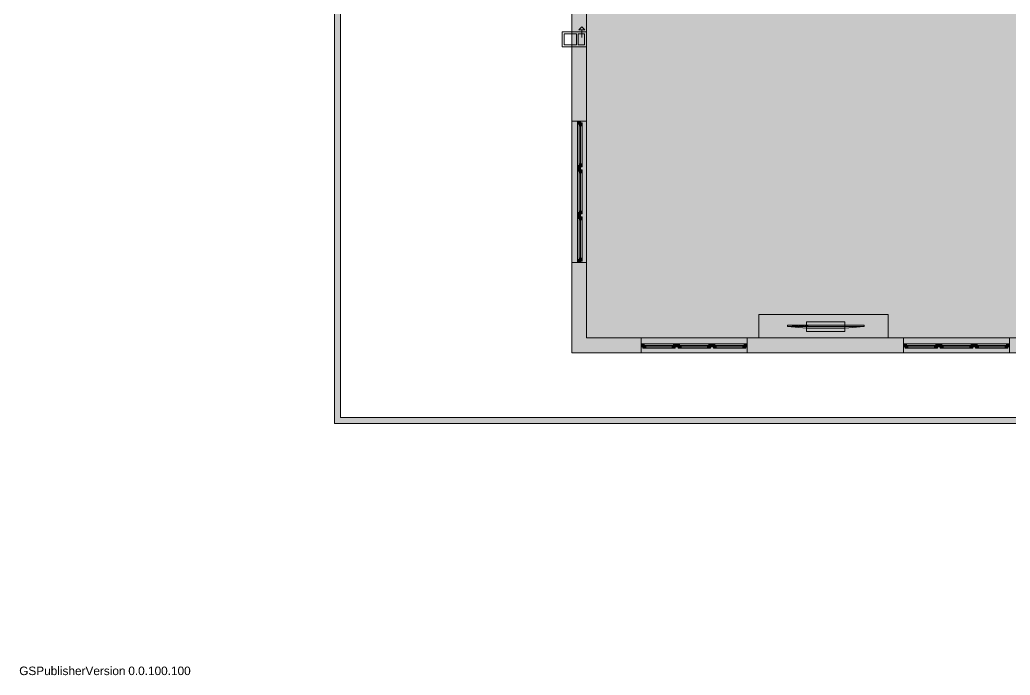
# Model space of a CAD drawing. Header units: centimetres. Extents: x -2733 to 2483, y -2206 to 1504.
# Drawn here: x -2733 to -1049, y -2206 to -1092 of the extents above; entities that cross this region are included whole.
import ezdxf

# ---------------------------------------------------------------- set-up
doc = ezdxf.new("R2010")
doc.units = ezdxf.units.CM
for name, color, linetype, lineweight, true_color in [('kufiri i objektit', 7, 'Continuous', 0, 0xb36d4d), ('PDF_2D Drafting - General', 7, 'Continuous', 0, 0x7f7f7f), ('PDF_Equipment', 7, 'Continuous', 0, 0x6a6a6a), ('PDF_Muret', 7, 'Continuous', 0, 0x7f7f7f), ('PDF_Text', 7, 'Continuous', 0, 0xffffff)]:
    doc.layers.add(name, color=color, linetype=linetype, lineweight=lineweight, true_color=true_color)
doc.layers.add('ndarjet-njesite', color=1, linetype='Continuous', lineweight=0)
doc.layers.add('PDF_Oxhaqet', color=7, linetype='Continuous', lineweight=0)
doc.styles.add('PDF Arial', font='arial.ttf')

msp = doc.modelspace()

# ---------------------------------------------------------------- hatches: boundary and pattern name
at = {"layer": 'PDF_2D Drafting - General', "true_color": 0xfafafa, "transparency": 33554559}
msp.add_hatch(color=7, dxfattribs=at).paths.add_polyline_path([(-561.7, -804.6), (-561.7, -817.1), (-561.7, -928.1), (296.4, -928.1), (296.4, -1657.8), (-1794.7, -1657.8), (-1794.7, -804.6)])
at = {"layer": 'PDF_Equipment', "true_color": 0xffffff, "transparency": 33554559}
msp.add_hatch(color=7, dxfattribs=at).paths.add_polyline_path([(-1297.6, -1610.8), (-1297.6, -1613.3), (-1330.2, -1615.9), (-1395.4, -1615.9), (-1428, -1613.3), (-1428, -1610.8)])
at = {"layer": 'PDF_Muret', "true_color": 0xffffff, "transparency": 33554559}
for points in [[(-1784.7, -1264.4), (-1779.7, -1264.4), (-1779.7, -1266.9), (-1782.2, -1266.9), (-1782.2, -1269.4), (-1784.7, -1269.4)], [(-1777.2, -1271.9), (-1777.2, -1336.9), (-1782.2, -1336.9), (-1782.2, -1339.4), (-1784.7, -1339.4), (-1784.7, -1269.4), (-1782.2, -1269.4), (-1782.2, -1271.9)], [(-1779.7, -1344.5), (-1784.7, -1344.5), (-1784.7, -1339.4), (-1782.2, -1339.4), (-1782.2, -1341.9), (-1779.7, -1341.9)], [(-1784.7, -1344.5), (-1779.7, -1344.5), (-1779.7, -1346.9), (-1782.2, -1346.9), (-1782.2, -1349.4), (-1784.7, -1349.4)], [(-1777.2, -1351.9), (-1777.2, -1417), (-1782.2, -1417), (-1782.2, -1419.4), (-1784.7, -1419.4), (-1784.7, -1349.4), (-1782.2, -1349.4), (-1782.2, -1351.9)], [(-1779.7, -1424.4), (-1784.7, -1424.4), (-1784.7, -1419.4), (-1782.2, -1419.4), (-1782.2, -1421.9), (-1779.7, -1421.9)], [(-1784.7, -1424.4), (-1779.7, -1424.4), (-1779.7, -1426.9), (-1782.2, -1426.9), (-1782.2, -1429.5), (-1784.7, -1429.5)], [(-1777.2, -1431.9), (-1777.2, -1496.9), (-1782.2, -1496.9), (-1782.2, -1499.5), (-1784.7, -1499.5), (-1784.7, -1429.5), (-1782.2, -1429.5), (-1782.2, -1431.9)], [(-1779.7, -1504.4), (-1784.7, -1504.4), (-1784.7, -1499.5), (-1782.2, -1499.5), (-1782.2, -1502), (-1779.7, -1502)], [(-1676.4, -1642.8), (-1671.4, -1642.8), (-1671.4, -1645.3), (-1673.9, -1645.3), (-1673.9, -1647.8), (-1676.4, -1647.8)], [(-1668.9, -1650.3), (-1668.9, -1645.3), (-1671.4, -1645.3), (-1671.4, -1642.8), (-1621.4, -1642.8), (-1621.4, -1645.3), (-1623.9, -1645.3), (-1623.9, -1650.3)], [(-1616.4, -1647.8), (-1618.9, -1647.8), (-1618.9, -1645.3), (-1621.4, -1645.3), (-1621.4, -1642.8), (-1616.4, -1642.8)], [(-1616.4, -1642.8), (-1611.4, -1642.8), (-1611.4, -1645.3), (-1613.9, -1645.3), (-1613.9, -1647.8), (-1616.4, -1647.8)], [(-1608.9, -1650.3), (-1608.9, -1645.3), (-1611.4, -1645.3), (-1611.4, -1642.8), (-1561.4, -1642.8), (-1561.4, -1645.3), (-1563.9, -1645.3), (-1563.9, -1650.3)], [(-1556.4, -1647.8), (-1558.9, -1647.8), (-1558.9, -1645.3), (-1561.4, -1645.3), (-1561.4, -1642.8), (-1556.4, -1642.8)], [(-1556.4, -1642.8), (-1551.4, -1642.8), (-1551.4, -1645.3), (-1553.9, -1645.3), (-1553.9, -1647.8), (-1556.4, -1647.8)], [(-1548.9, -1650.3), (-1548.9, -1645.3), (-1551.4, -1645.3), (-1551.4, -1642.8), (-1501.4, -1642.8), (-1501.4, -1645.3), (-1503.9, -1645.3), (-1503.9, -1650.3)], [(-1496.4, -1647.8), (-1498.9, -1647.8), (-1498.9, -1645.3), (-1501.4, -1645.3), (-1501.4, -1642.8), (-1496.4, -1642.8)], [(-1230.5, -1642.8), (-1225.5, -1642.8), (-1225.5, -1645.3), (-1228, -1645.3), (-1228, -1647.8), (-1230.5, -1647.8)], [(-1223, -1650.3), (-1223, -1645.3), (-1225.5, -1645.3), (-1225.5, -1642.8), (-1175.5, -1642.8), (-1175.5, -1645.3), (-1178, -1645.3), (-1178, -1650.3)], [(-1170.5, -1647.8), (-1173, -1647.8), (-1173, -1645.3), (-1175.5, -1645.3), (-1175.5, -1642.8), (-1170.5, -1642.8)], [(-1170.5, -1642.8), (-1165.5, -1642.8), (-1165.5, -1645.3), (-1168, -1645.3), (-1168, -1647.8), (-1170.5, -1647.8)], [(-1163, -1650.3), (-1163, -1645.3), (-1165.5, -1645.3), (-1165.5, -1642.8), (-1115.5, -1642.8), (-1115.5, -1645.3), (-1118, -1645.3), (-1118, -1650.3)], [(-1110.5, -1647.8), (-1113, -1647.8), (-1113, -1645.3), (-1115.5, -1645.3), (-1115.5, -1642.8), (-1110.5, -1642.8)], [(-1110.5, -1642.8), (-1105.5, -1642.8), (-1105.5, -1645.3), (-1108, -1645.3), (-1108, -1647.8), (-1110.5, -1647.8)], [(-1103, -1650.3), (-1103, -1645.3), (-1105.5, -1645.3), (-1105.5, -1642.8), (-1055.5, -1642.8), (-1055.5, -1645.3), (-1058, -1645.3), (-1058, -1650.3)], [(-1050.5, -1647.8), (-1053, -1647.8), (-1053, -1645.3), (-1055.5, -1645.3), (-1055.5, -1642.8), (-1050.5, -1642.8)]]:
    msp.add_hatch(color=7, dxfattribs=at).paths.add_polyline_path(points)

# ---------------------------------------------------------------- linework, layer by layer
at = {"layer": 'kufiri i objektit', "lineweight": 5}
msp.add_lwpolyline([(293.9, 39.3), (293.9, 122.7), (-2197.9, 122.7), (-2197.9, -1778), (2482.6, -1778), (2482.6, 1504), (532.4, 1504), (532.4, 39.3)], close=True, dxfattribs=at)
at = {"layer": 'ndarjet-njesite'}
msp.add_lwpolyline([(-561.7, -804.6), (-561.7, -817.1), (-561.7, -928.1), (296.4, -928.1), (296.4, -1657.8), (-1794.7, -1657.8), (-1794.7, -804.6), (-561.7, -804.6)], close=True, dxfattribs=at)
at = {"layer": 'PDF_2D Drafting - General', "lineweight": 9}
for points in [[(-1794.7, -804.6), (-1794.7, -1657.8)], [(-1256.5, -1592.8), (-1476.5, -1592.8)], [(-1476.5, -1592.8), (-1476.5, -1632.8)], [(-1256.5, -1632.8), (-1256.5, -1592.8)], [(-1476.5, -1632.8), (-1256.5, -1632.8)], [(-1794.7, -1657.8), (296.4, -1657.8)]]:
    msp.add_lwpolyline(points, dxfattribs=at)
at = {"layer": 'PDF_2D Drafting - General', "color": 7, "true_color": 0xffffff, "transparency": 33554559}
msp.add_solid([(-1476.5, -1592.8), (-1256.5, -1592.8), (-1476.5, -1632.8), (-1256.5, -1632.8)], dxfattribs=at)
at = {"layer": 'PDF_Equipment', "lineweight": 13}
for points in [[(-1428, -1610.8), (-1428, -1613.3)], [(-1297.6, -1610.8), (-1428, -1610.8)], [(-1428, -1613.3), (-1395.4, -1615.9)], [(-1297.6, -1613.3), (-1428, -1613.3)], [(-1419.3, -1611.8), (-1410.6, -1611.8)], [(-1419.3, -1612.5), (-1419.3, -1611.8)], [(-1410.6, -1612.5), (-1419.3, -1612.5)], [(-1410.6, -1611.8), (-1410.6, -1612.5)], [(-1408.4, -1611.8), (-1399.7, -1611.8)], [(-1408.4, -1612.5), (-1408.4, -1611.8)], [(-1399.7, -1612.5), (-1408.4, -1612.5)], [(-1399.7, -1611.8), (-1399.7, -1612.5)], [(-1397.5, -1611.8), (-1393.2, -1611.8)], [(-1397.5, -1612.5), (-1397.5, -1611.8)], [(-1393.2, -1612.5), (-1397.5, -1612.5)], [(-1395.4, -1605.2), (-1395.4, -1621.5)], [(-1330.2, -1605.2), (-1395.4, -1605.2)], [(-1395.4, -1615.9), (-1330.2, -1615.9)], [(-1393.2, -1611.8), (-1393.2, -1612.5)], [(-1330.2, -1621.5), (-1330.2, -1605.2)], [(-1330.2, -1615.9), (-1297.6, -1613.3)], [(-1297.6, -1613.3), (-1297.6, -1610.8)], [(-1395.4, -1621.5), (-1330.2, -1621.5)]]:
    msp.add_lwpolyline(points, dxfattribs=at)
at = {"layer": 'PDF_Equipment', "color": 7, "true_color": 0xffffff, "transparency": 33554559}
msp.add_solid([(-1330.2, -1605.2), (-1330.2, -1621.5), (-1395.4, -1605.2), (-1395.4, -1621.5)], dxfattribs=at)
at = {"layer": 'PDF_Muret', "color": 251, "lineweight": 5, "true_color": 0x6a6a6a}
for points in [[(-2187.9, -1768), (-2187.9, -817.1)], [(-1794.7, -1061.5), (-1794.7, -1264.4)], [(-1769.7, -1264.4), (-1769.7, -1061.5)], [(-1794.7, -1264.4), (-1784.7, -1264.4)], [(-1794.7, -1264.4), (-1784.7, -1264.4)], [(-1784.7, -1264.4), (-1779.7, -1264.4)], [(-1784.7, -1264.4), (-1779.7, -1264.4)], [(-1784.7, -1264.4), (-1779.7, -1264.4)], [(-1779.7, -1264.4), (-1769.7, -1264.4)], [(-1779.7, -1264.4), (-1769.7, -1264.4)], [(-1794.7, -1504.4), (-1784.7, -1504.4)], [(-1794.7, -1504.4), (-1794.7, -1657.8)], [(-1794.7, -1504.4), (-1784.7, -1504.4)], [(-1784.7, -1504.4), (-1779.7, -1504.4)], [(-1784.7, -1504.4), (-1779.7, -1504.4)], [(-1784.7, -1504.4), (-1779.7, -1504.4)], [(-1779.7, -1504.4), (-1769.7, -1504.4)], [(-1779.7, -1504.4), (-1769.7, -1504.4)], [(-1769.7, -1632.8), (-1769.7, -1504.4)], [(-1676.4, -1632.8), (-1769.7, -1632.8)], [(-1676.4, -1642.8), (-1676.4, -1632.8)], [(-1676.4, -1642.8), (-1676.4, -1632.8)], [(-1496.4, -1642.8), (-1496.4, -1632.8)], [(-1230.5, -1632.8), (-1496.4, -1632.8)], [(-1496.4, -1642.8), (-1496.4, -1632.8)], [(-1230.5, -1642.8), (-1230.5, -1632.8)], [(-1230.5, -1642.8), (-1230.5, -1632.8)], [(-1050.5, -1642.8), (-1050.5, -1632.8)], [(-986.2, -1632.8), (-1050.5, -1632.8)], [(-1050.5, -1642.8), (-1050.5, -1632.8)], [(-1676.4, -1647.8), (-1676.4, -1642.8)], [(-1676.4, -1647.8), (-1676.4, -1642.8)], [(-1676.4, -1647.8), (-1676.4, -1642.8)], [(-1676.4, -1657.8), (-1676.4, -1647.8)], [(-1676.4, -1657.8), (-1676.4, -1647.8)], [(-1496.4, -1647.8), (-1496.4, -1642.8)], [(-1496.4, -1647.8), (-1496.4, -1642.8)], [(-1496.4, -1647.8), (-1496.4, -1642.8)], [(-1496.4, -1657.8), (-1496.4, -1647.8)], [(-1496.4, -1657.8), (-1496.4, -1647.8)], [(-1230.5, -1647.8), (-1230.5, -1642.8)], [(-1230.5, -1647.8), (-1230.5, -1642.8)], [(-1230.5, -1647.8), (-1230.5, -1642.8)], [(-1230.5, -1657.8), (-1230.5, -1647.8)], [(-1230.5, -1657.8), (-1230.5, -1647.8)], [(-1050.5, -1647.8), (-1050.5, -1642.8)], [(-1050.5, -1647.8), (-1050.5, -1642.8)], [(-1050.5, -1647.8), (-1050.5, -1642.8)], [(-1050.5, -1657.8), (-1050.5, -1647.8)], [(-1050.5, -1657.8), (-1050.5, -1647.8)], [(-1794.7, -1657.8), (-1676.4, -1657.8)], [(-1496.4, -1657.8), (-1230.5, -1657.8)], [(-1050.5, -1657.8), (-820.7, -1657.8)], [(283.9, -1768), (-2187.9, -1768)]]:
    msp.add_lwpolyline(points, dxfattribs=at)
at = {"layer": 'PDF_Muret', "lineweight": 5}
for points in [[(-1794.7, -1504.4), (-1794.7, -1264.4)], [(-1784.7, -1264.4), (-1784.7, -1269.4)], [(-1784.7, -1269.4), (-1782.2, -1269.4)], [(-1784.7, -1269.4), (-1784.7, -1339.4)], [(-1782.2, -1269.4), (-1782.2, -1266.9)], [(-1782.2, -1266.9), (-1779.7, -1266.9)], [(-1782.2, -1266.9), (-1782.2, -1271.9)], [(-1777.2, -1266.9), (-1782.2, -1266.9)], [(-1782.2, -1271.9), (-1777.2, -1271.9)], [(-1782.2, -1271.9), (-1782.2, -1336.9)], [(-1779.7, -1266.9), (-1779.7, -1264.4)], [(-1779.7, -1336.9), (-1779.7, -1271.9)], [(-1777.2, -1271.9), (-1777.2, -1266.9)], [(-1777.2, -1336.9), (-1777.2, -1271.9)], [(-1777.2, -1336.9), (-1777.2, -1271.9)], [(-1769.7, -1504.4), (-1769.7, -1264.4)], [(-1782.2, -1339.4), (-1784.7, -1339.4)], [(-1784.7, -1339.4), (-1784.7, -1344.5)], [(-1784.7, -1344.5), (-1784.7, -1349.4)], [(-1777.2, -1336.9), (-1782.2, -1336.9)], [(-1782.2, -1336.9), (-1782.2, -1341.9)], [(-1782.2, -1341.9), (-1782.2, -1339.4)], [(-1779.7, -1341.9), (-1782.2, -1341.9)], [(-1782.2, -1341.9), (-1777.2, -1341.9)], [(-1782.2, -1349.4), (-1782.2, -1346.9)], [(-1782.2, -1346.9), (-1779.7, -1346.9)], [(-1782.2, -1346.9), (-1782.2, -1351.9)], [(-1777.2, -1346.9), (-1782.2, -1346.9)], [(-1779.7, -1344.5), (-1779.7, -1341.9)], [(-1779.7, -1346.9), (-1779.7, -1344.5)], [(-1777.2, -1341.9), (-1777.2, -1336.9)], [(-1777.2, -1351.9), (-1777.2, -1346.9)], [(-1784.7, -1349.4), (-1782.2, -1349.4)], [(-1784.7, -1349.4), (-1784.7, -1419.4)], [(-1782.2, -1351.9), (-1777.2, -1351.9)], [(-1782.2, -1351.9), (-1782.2, -1417)], [(-1779.7, -1417), (-1779.7, -1351.9)], [(-1777.2, -1417), (-1777.2, -1351.9)], [(-1777.2, -1417), (-1777.2, -1351.9)], [(-1782.2, -1419.4), (-1784.7, -1419.4)], [(-1784.7, -1419.4), (-1784.7, -1424.4)], [(-1784.7, -1424.4), (-1784.7, -1429.5)], [(-1784.7, -1429.5), (-1782.2, -1429.5)], [(-1784.7, -1429.5), (-1784.7, -1499.5)], [(-1777.2, -1417), (-1782.2, -1417)], [(-1782.2, -1417), (-1782.2, -1421.9)], [(-1782.2, -1421.9), (-1782.2, -1419.4)], [(-1779.7, -1421.9), (-1782.2, -1421.9)], [(-1782.2, -1421.9), (-1777.2, -1421.9)], [(-1782.2, -1429.5), (-1782.2, -1426.9)], [(-1782.2, -1426.9), (-1779.7, -1426.9)], [(-1782.2, -1426.9), (-1782.2, -1431.9)], [(-1777.2, -1426.9), (-1782.2, -1426.9)], [(-1779.7, -1424.4), (-1779.7, -1421.9)], [(-1779.7, -1426.9), (-1779.7, -1424.4)], [(-1777.2, -1421.9), (-1777.2, -1417)], [(-1777.2, -1431.9), (-1777.2, -1426.9)], [(-1782.2, -1431.9), (-1777.2, -1431.9)], [(-1782.2, -1431.9), (-1782.2, -1496.9)], [(-1779.7, -1496.9), (-1779.7, -1431.9)], [(-1777.2, -1496.9), (-1777.2, -1431.9)], [(-1777.2, -1496.9), (-1777.2, -1431.9)], [(-1777.2, -1496.9), (-1782.2, -1496.9)], [(-1782.2, -1496.9), (-1782.2, -1502)], [(-1777.2, -1502), (-1777.2, -1496.9)], [(-1782.2, -1499.5), (-1784.7, -1499.5)], [(-1784.7, -1499.5), (-1784.7, -1504.4)], [(-1782.2, -1502), (-1782.2, -1499.5)], [(-1779.7, -1502), (-1782.2, -1502)], [(-1782.2, -1502), (-1777.2, -1502)], [(-1779.7, -1504.4), (-1779.7, -1502)], [(-1496.4, -1632.8), (-1676.4, -1632.8)], [(-1050.5, -1632.8), (-1230.5, -1632.8)], [(-1676.4, -1642.8), (-1671.4, -1642.8)], [(-1673.9, -1647.8), (-1676.4, -1647.8)], [(-1671.4, -1645.3), (-1673.9, -1645.3)], [(-1673.9, -1645.3), (-1673.9, -1647.8)], [(-1673.9, -1645.3), (-1668.9, -1645.3)], [(-1673.9, -1650.3), (-1673.9, -1645.3)], [(-1671.4, -1642.8), (-1671.4, -1645.3)], [(-1671.4, -1642.8), (-1621.4, -1642.8)], [(-1668.9, -1645.3), (-1668.9, -1650.3)], [(-1668.9, -1645.3), (-1623.9, -1645.3)], [(-1623.9, -1647.8), (-1668.9, -1647.8)], [(-1623.9, -1650.3), (-1623.9, -1645.3)], [(-1623.9, -1645.3), (-1618.9, -1645.3)], [(-1621.4, -1645.3), (-1621.4, -1642.8)], [(-1621.4, -1642.8), (-1616.4, -1642.8)], [(-1618.9, -1645.3), (-1621.4, -1645.3)], [(-1618.9, -1647.8), (-1618.9, -1645.3)], [(-1618.9, -1645.3), (-1618.9, -1650.3)], [(-1616.4, -1647.8), (-1618.9, -1647.8)], [(-1616.4, -1642.8), (-1611.4, -1642.8)], [(-1613.9, -1647.8), (-1616.4, -1647.8)], [(-1611.4, -1645.3), (-1613.9, -1645.3)], [(-1613.9, -1645.3), (-1613.9, -1647.8)], [(-1613.9, -1645.3), (-1608.9, -1645.3)], [(-1613.9, -1650.3), (-1613.9, -1645.3)], [(-1611.4, -1642.8), (-1611.4, -1645.3)], [(-1611.4, -1642.8), (-1561.4, -1642.8)], [(-1608.9, -1645.3), (-1608.9, -1650.3)], [(-1608.9, -1645.3), (-1563.9, -1645.3)], [(-1563.9, -1647.8), (-1608.9, -1647.8)], [(-1563.9, -1650.3), (-1563.9, -1645.3)], [(-1563.9, -1645.3), (-1558.9, -1645.3)], [(-1561.4, -1645.3), (-1561.4, -1642.8)], [(-1561.4, -1642.8), (-1556.4, -1642.8)], [(-1558.9, -1645.3), (-1561.4, -1645.3)], [(-1558.9, -1647.8), (-1558.9, -1645.3)], [(-1558.9, -1645.3), (-1558.9, -1650.3)], [(-1556.4, -1647.8), (-1558.9, -1647.8)], [(-1556.4, -1642.8), (-1551.4, -1642.8)], [(-1553.9, -1647.8), (-1556.4, -1647.8)], [(-1551.4, -1645.3), (-1553.9, -1645.3)], [(-1553.9, -1645.3), (-1553.9, -1647.8)], [(-1553.9, -1645.3), (-1548.9, -1645.3)], [(-1553.9, -1650.3), (-1553.9, -1645.3)], [(-1551.4, -1642.8), (-1551.4, -1645.3)], [(-1551.4, -1642.8), (-1501.4, -1642.8)], [(-1548.9, -1645.3), (-1548.9, -1650.3)], [(-1548.9, -1645.3), (-1503.9, -1645.3)], [(-1503.9, -1647.8), (-1548.9, -1647.8)], [(-1503.9, -1650.3), (-1503.9, -1645.3)], [(-1503.9, -1645.3), (-1498.9, -1645.3)], [(-1501.4, -1645.3), (-1501.4, -1642.8)], [(-1501.4, -1642.8), (-1496.4, -1642.8)], [(-1498.9, -1645.3), (-1501.4, -1645.3)], [(-1498.9, -1647.8), (-1498.9, -1645.3)], [(-1498.9, -1645.3), (-1498.9, -1650.3)], [(-1496.4, -1647.8), (-1498.9, -1647.8)], [(-1230.5, -1642.8), (-1225.5, -1642.8)], [(-1228, -1647.8), (-1230.5, -1647.8)], [(-1225.5, -1645.3), (-1228, -1645.3)], [(-1228, -1645.3), (-1228, -1647.8)], [(-1228, -1645.3), (-1223, -1645.3)], [(-1228, -1650.3), (-1228, -1645.3)], [(-1225.5, -1642.8), (-1225.5, -1645.3)], [(-1225.5, -1642.8), (-1175.5, -1642.8)], [(-1223, -1645.3), (-1223, -1650.3)], [(-1223, -1645.3), (-1178, -1645.3)], [(-1178, -1647.8), (-1223, -1647.8)], [(-1178, -1650.3), (-1178, -1645.3)], [(-1178, -1645.3), (-1173, -1645.3)], [(-1175.5, -1645.3), (-1175.5, -1642.8)], [(-1175.5, -1642.8), (-1170.5, -1642.8)], [(-1173, -1645.3), (-1175.5, -1645.3)], [(-1173, -1647.8), (-1173, -1645.3)], [(-1173, -1645.3), (-1173, -1650.3)], [(-1170.5, -1647.8), (-1173, -1647.8)], [(-1170.5, -1642.8), (-1165.5, -1642.8)], [(-1168, -1647.8), (-1170.5, -1647.8)], [(-1165.5, -1645.3), (-1168, -1645.3)], [(-1168, -1645.3), (-1168, -1647.8)], [(-1168, -1645.3), (-1163, -1645.3)], [(-1168, -1650.3), (-1168, -1645.3)], [(-1165.5, -1642.8), (-1165.5, -1645.3)], [(-1165.5, -1642.8), (-1115.5, -1642.8)], [(-1163, -1645.3), (-1163, -1650.3)], [(-1163, -1645.3), (-1118, -1645.3)], [(-1118, -1647.8), (-1163, -1647.8)], [(-1118, -1650.3), (-1118, -1645.3)], [(-1118, -1645.3), (-1113, -1645.3)], [(-1115.5, -1645.3), (-1115.5, -1642.8)], [(-1115.5, -1642.8), (-1110.5, -1642.8)], [(-1113, -1645.3), (-1115.5, -1645.3)], [(-1113, -1647.8), (-1113, -1645.3)], [(-1113, -1645.3), (-1113, -1650.3)], [(-1110.5, -1647.8), (-1113, -1647.8)], [(-1110.5, -1642.8), (-1105.5, -1642.8)], [(-1108, -1647.8), (-1110.5, -1647.8)], [(-1105.5, -1645.3), (-1108, -1645.3)], [(-1108, -1645.3), (-1108, -1647.8)], [(-1108, -1645.3), (-1103, -1645.3)], [(-1108, -1650.3), (-1108, -1645.3)], [(-1105.5, -1642.8), (-1105.5, -1645.3)], [(-1105.5, -1642.8), (-1055.5, -1642.8)], [(-1103, -1645.3), (-1103, -1650.3)], [(-1103, -1645.3), (-1058, -1645.3)], [(-1058, -1647.8), (-1103, -1647.8)], [(-1058, -1650.3), (-1058, -1645.3)], [(-1058, -1645.3), (-1053, -1645.3)], [(-1055.5, -1645.3), (-1055.5, -1642.8)], [(-1055.5, -1642.8), (-1050.5, -1642.8)], [(-1053, -1645.3), (-1055.5, -1645.3)], [(-1053, -1647.8), (-1053, -1645.3)], [(-1053, -1645.3), (-1053, -1650.3)], [(-1050.5, -1647.8), (-1053, -1647.8)], [(-1496.4, -1657.8), (-1676.4, -1657.8)], [(-1668.9, -1650.3), (-1673.9, -1650.3)], [(-1623.9, -1650.3), (-1668.9, -1650.3)], [(-1623.9, -1650.3), (-1668.9, -1650.3)], [(-1618.9, -1650.3), (-1623.9, -1650.3)], [(-1608.9, -1650.3), (-1613.9, -1650.3)], [(-1563.9, -1650.3), (-1608.9, -1650.3)], [(-1563.9, -1650.3), (-1608.9, -1650.3)], [(-1558.9, -1650.3), (-1563.9, -1650.3)], [(-1548.9, -1650.3), (-1553.9, -1650.3)], [(-1503.9, -1650.3), (-1548.9, -1650.3)], [(-1503.9, -1650.3), (-1548.9, -1650.3)], [(-1498.9, -1650.3), (-1503.9, -1650.3)], [(-1050.5, -1657.8), (-1230.5, -1657.8)], [(-1223, -1650.3), (-1228, -1650.3)], [(-1178, -1650.3), (-1223, -1650.3)], [(-1178, -1650.3), (-1223, -1650.3)], [(-1173, -1650.3), (-1178, -1650.3)], [(-1163, -1650.3), (-1168, -1650.3)], [(-1118, -1650.3), (-1163, -1650.3)], [(-1118, -1650.3), (-1163, -1650.3)], [(-1113, -1650.3), (-1118, -1650.3)], [(-1103, -1650.3), (-1108, -1650.3)], [(-1058, -1650.3), (-1103, -1650.3)], [(-1058, -1650.3), (-1103, -1650.3)], [(-1053, -1650.3), (-1058, -1650.3)]]:
    msp.add_lwpolyline(points, dxfattribs=at)
at = {"layer": 'PDF_Muret', "color": 7, "true_color": 0xffffff, "transparency": 33554559}
for points in [[(-2197.9, 122.7), (-2187.9, 112.7), (-2197.9, -1778), (-2187.9, -1768)], [(-1794.7, -1264.4), (-1794.7, -1061.5), (-1769.7, -1264.4), (-1769.7, -1061.5)], [(-1794.7, -1264.4), (-1769.7, -1264.4), (-1794.7, -1504.4), (-1769.7, -1504.4)], [(-1782.2, -1266.9), (-1777.2, -1266.9), (-1782.2, -1271.9), (-1777.2, -1271.9)], [(-1782.2, -1271.9), (-1777.2, -1271.9), (-1782.2, -1336.9), (-1777.2, -1336.9)], [(-1777.2, -1341.9), (-1782.2, -1341.9), (-1777.2, -1336.9), (-1782.2, -1336.9)], [(-1782.2, -1346.9), (-1777.2, -1346.9), (-1782.2, -1351.9), (-1777.2, -1351.9)], [(-1782.2, -1351.9), (-1777.2, -1351.9), (-1782.2, -1417), (-1777.2, -1417)], [(-1777.2, -1421.9), (-1782.2, -1421.9), (-1777.2, -1417), (-1782.2, -1417)], [(-1782.2, -1426.9), (-1777.2, -1426.9), (-1782.2, -1431.9), (-1777.2, -1431.9)], [(-1782.2, -1431.9), (-1777.2, -1431.9), (-1782.2, -1496.9), (-1777.2, -1496.9)], [(-1777.2, -1502), (-1782.2, -1502), (-1777.2, -1496.9), (-1782.2, -1496.9)], [(-1794.7, -1657.8), (-1794.7, -1504.4), (-1769.7, -1632.8), (-1769.7, -1504.4)], [(-1794.7, -1657.8), (-1769.7, -1632.8), (-1676.4, -1657.8), (-1676.4, -1632.8)], [(-1676.4, -1657.8), (-1676.4, -1632.8), (-1496.4, -1657.8), (-1496.4, -1632.8)], [(-1496.4, -1657.8), (-1496.4, -1632.8), (-1230.5, -1657.8), (-1230.5, -1632.8)], [(-1230.5, -1657.8), (-1230.5, -1632.8), (-1050.5, -1657.8), (-1050.5, -1632.8)], [(-1050.5, -1657.8), (-1050.5, -1632.8), (-820.7, -1657.8), (-820.7, -1632.8)], [(-1673.9, -1645.3), (-1668.9, -1645.3), (-1673.9, -1650.3), (-1668.9, -1650.3)], [(-1668.9, -1645.3), (-1623.9, -1645.3), (-1668.9, -1650.3), (-1623.9, -1650.3)], [(-1618.9, -1650.3), (-1623.9, -1650.3), (-1618.9, -1645.3), (-1623.9, -1645.3)], [(-1613.9, -1645.3), (-1608.9, -1645.3), (-1613.9, -1650.3), (-1608.9, -1650.3)], [(-1608.9, -1645.3), (-1563.9, -1645.3), (-1608.9, -1650.3), (-1563.9, -1650.3)], [(-1558.9, -1650.3), (-1563.9, -1650.3), (-1558.9, -1645.3), (-1563.9, -1645.3)], [(-1553.9, -1645.3), (-1548.9, -1645.3), (-1553.9, -1650.3), (-1548.9, -1650.3)], [(-1548.9, -1645.3), (-1503.9, -1645.3), (-1548.9, -1650.3), (-1503.9, -1650.3)], [(-1498.9, -1650.3), (-1503.9, -1650.3), (-1498.9, -1645.3), (-1503.9, -1645.3)], [(-1228, -1645.3), (-1223, -1645.3), (-1228, -1650.3), (-1223, -1650.3)], [(-1223, -1645.3), (-1178, -1645.3), (-1223, -1650.3), (-1178, -1650.3)], [(-1173, -1650.3), (-1178, -1650.3), (-1173, -1645.3), (-1178, -1645.3)], [(-1168, -1645.3), (-1163, -1645.3), (-1168, -1650.3), (-1163, -1650.3)], [(-1163, -1645.3), (-1118, -1645.3), (-1163, -1650.3), (-1118, -1650.3)], [(-1113, -1650.3), (-1118, -1650.3), (-1113, -1645.3), (-1118, -1645.3)], [(-1108, -1645.3), (-1103, -1645.3), (-1108, -1650.3), (-1103, -1650.3)], [(-1103, -1645.3), (-1058, -1645.3), (-1103, -1650.3), (-1058, -1650.3)], [(-1053, -1650.3), (-1058, -1650.3), (-1053, -1645.3), (-1058, -1645.3)], [(-2197.9, -1778), (-2187.9, -1768), (2482.6, -1778), (2472.6, -1768)]]:
    msp.add_solid(points, dxfattribs=at)
at = {"layer": 'PDF_Oxhaqet', "lineweight": 9}
for points in [[(-1777.4, -1104), (-1782.4, -1109)], [(-1772.4, -1109), (-1782.4, -1109)], [(-1777.4, -1104), (-1772.4, -1109)], [(-1777.4, -1122.1), (-1777.4, -1109)], [(-1769.7, -1112.6), (-1810.7, -1112.6)], [(-1810.7, -1112.6), (-1810.7, -1137.6)], [(-1807.7, -1115.6), (-1807.7, -1134.6)], [(-1786.7, -1115.6), (-1807.7, -1115.6)], [(-1786.7, -1134.6), (-1786.7, -1115.6)], [(-1783.7, -1134.6), (-1783.7, -1115.6)], [(-1772.7, -1115.6), (-1783.7, -1115.6)], [(-1772.7, -1134.6), (-1772.7, -1115.6)], [(-1769.7, -1137.6), (-1769.7, -1112.6)], [(-1810.7, -1137.6), (-1769.7, -1137.6)], [(-1807.7, -1134.6), (-1786.7, -1134.6)], [(-1783.7, -1134.6), (-1772.7, -1134.6)]]:
    msp.add_lwpolyline(points, dxfattribs=at)

# ---------------------------------------------------------------- texts
at = {"layer": 'PDF_Text', "char_height": 14.445, "attachment_point": 7, "style": 'PDF Arial'}
for s, insert in [('\\W0.994740;GSPublisherVersion', (-2734.1, -2206.1)), ('\\W0.994965;0.0.100.100', (-2548.6, -2206.1))]:
    msp.add_mtext(s, dxfattribs=dict(at, insert=insert))

doc.saveas('drawing.dxf')
